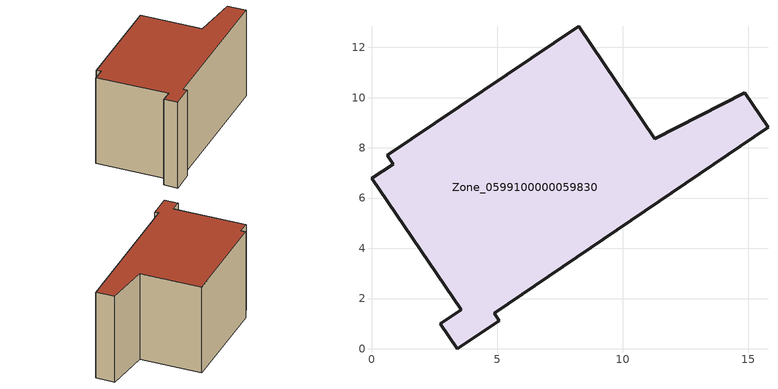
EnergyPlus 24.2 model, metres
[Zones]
Zone_0599100000059830
 floor ground (C_G): 0,6.79 0.87,7.35 0.63,7.7 8.26,12.84 11.27,8.37 14.87,10.19 15.79,8.81 4.88,1.42 5.09,1.12 3.42,0 2.74,1 3.57,1.55 z0
 wall outside (C_F): 0.87,7.35 0,6.79 3.57,1.55 2.74,1 3.42,0 5.09,1.12 4.88,1.42 15.79,8.81 14.87,10.19 11.27,8.37 8.26,12.84 0.63,7.7 0.87,7.35 z0:8.1
 roof outside (C_R): 4.88,1.42 15.79,8.81 14.87,10.19 11.27,8.37 8.26,12.84 0.63,7.7 0.87,7.35 0,6.79 3.57,1.55 2.74,1 3.42,0 5.09,1.12 z8.1
[BUILDING]
Pand.0599100000059830: North Axis=0; Terrain=City; Loads Convergence Tolerance Value=0.04; Temperature Convergence Tolerance Value=0.4; Solar Distribution=FullExterior; Maximum Number of Warmup Days=25; Minimum Number of Warmup Days=1
[Site:Location]
Rotterdam.The.Hague.AP_ZH_NLD Design_Conditions: Latitude=51.96; Longitude=4.45; Time Zone=1; Elevation=-4.5
[SITE:GROUNDTEMPERATURE:BUILDINGSURFACE]
18, 18, 18, 18, 18, 18, 18, 18, 18, 18, 18, 18
[MATERIAL] Thermal Absorptance=0.9; Solar Absorptance=0.7; Visible Absorptance=0.7
Name | Roughness | Thickness | Conductivity | Density | Specific Heat
G.TI.1965-1974 | MediumSmooth | 0.15 | 0.882353 | 540 | 1210
F.TI.1965-1974 | Rough | 0.3 | 0.697674 | 1920 | 840
R.TI.1965-1974 | MediumRough | 0.2 | 0.232558 | 1500 | 1000
[CONSTRUCTION]
C_G: G.TI.1965-1974
C_F: F.TI.1965-1974
C_R: R.TI.1965-1974
[ZONE]
Zone_0599100000059830: Type=1; Multiplier=1; Ceiling Height=Autocalculate; Volume=Autocalculate; Floor Area=autocalculate; Part of Total Floor Area=Yes
[ZONEINFILTRATION:DESIGNFLOWRATE]
Infil_Zone_0599100000059830: Zone or ZoneList or Space or SpaceList=Zone_0599100000059830; Schedule=AlwaysOn; Design Flow Rate Calculation Method=Flow/Area; Flow Rate per Floor Area=0.003; Constant Term Coefficient=1; Temperature Term Coefficient=0; Velocity Term Coefficient=0; Velocity Squared Term Coefficient=0
[HVACTEMPLATE:ZONE:IDEALLOADSAIRSYSTEM]
Zone_0599100000059830: Maximum Heating Supply Air Temperature=50; Minimum Cooling Supply Air Temperature=13; Maximum Heating Supply Air Humidity Ratio=0.0156; Minimum Cooling Supply Air Humidity Ratio=0.0077; Heating Limit=NoLimit; Cooling Limit=NoLimit; Dehumidification Control Type=ConstantSensibleHeatRatio; Cooling Sensible Heat Ratio=0.7; Dehumidification Setpoint=60; Humidification Control Type=None; Humidification Setpoint=30; Outdoor Air Method=None; Outdoor Air Flow Rate per Person=0.00944; Outdoor Air Flow Rate per Zone Floor Area=0; Outdoor Air Flow Rate per Zone=0; Demand Controlled Ventilation Type=None; Outdoor Air Economizer Type=NoEconomizer; Heat Recovery Type=None; Sensible Heat Recovery Effectiveness=0.7; Latent Heat Recovery Effectiveness=0.65
[ZONECONTROL:THERMOSTAT]
ThermostatControl_Zone_0599100000059830: Zone or ZoneList=Zone_0599100000059830; Control Type Schedule=DualSetpointControlType; Control 1=Thermostat_Zone_0599100000059830; Temperature Difference Between Cutout And Setpoint=0
[THERMOSTATSETPOINT:DUALSETPOINT]
Thermostat_Zone_0599100000059830: Heating Setpoint Temperature Schedule=HeatingSetpoint_Zone_0599100000059830; Cooling Setpoint Temperature Schedule=CoolingSetpoint_Zone_0599100000059830
[SCHEDULE:COMPACT]
HeatingSetpoint_Zone_0599100000059830: Through: 12/31, For: AllDays, Until: 24:00, 21
CoolingSetpoint_Zone_0599100000059830: Through: 12/31, For: AllDays, Until: 24:00, 24
DualSetpointControlType: Through: 12/31, For: AllDays, Until: 24:00, 4
AlwaysOn: Through: 12/31, For: AllDays, Until: 24:00, 1
